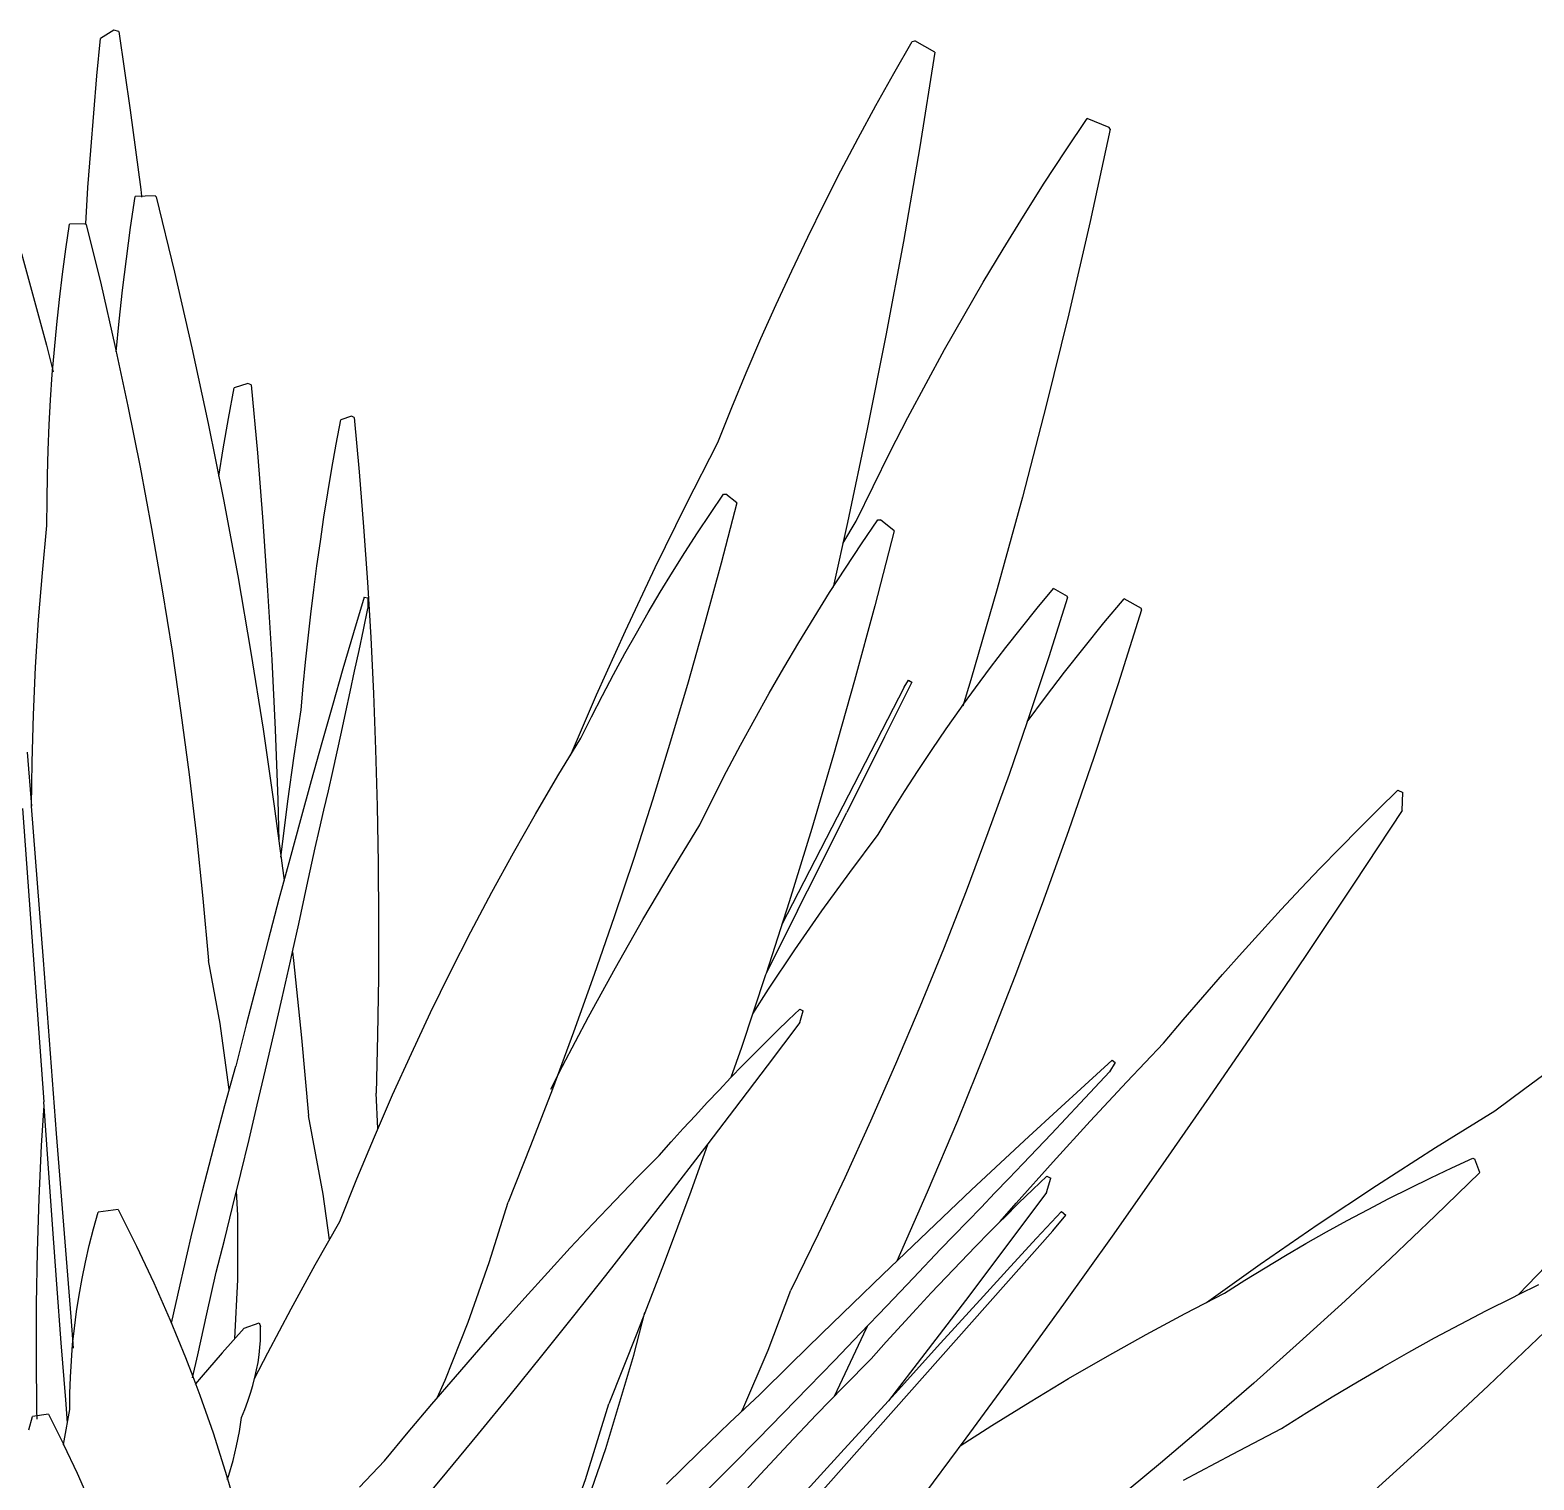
# Model space of a CAD drawing. Header units: metres. Extents: x 244.4 to 340.3, y -4.1 to 64.3.
# Drawn here: x 299.4045 to 299.7977, y 41.0747 to 41.4538 of the extents above; entities that cross this region are included whole.
import ezdxf

# ---------------------------------------------------------------- set-up
doc = ezdxf.new("R2010")
doc.units = ezdxf.units.M
doc.layers.add('Edges', color=7, linetype='Continuous')

msp = doc.modelspace()

# ---------------------------------------------------------------- linework, layer by layer
at = {"layer": 'Edges'}
for p, q in [((299.42643, 41.45377), (299.42293, 41.45154)), ((299.42772, 41.45342), (299.42643, 41.45377)), ((299.42772, 41.45342), (299.43067, 41.43286)), ((299.422, 41.44177), (299.42293, 41.45154)), ((299.63035, 41.44244), (299.63516, 41.45077)), ((299.63516, 41.45077), (299.63589, 41.45093)), ((299.64112, 41.44796), (299.63589, 41.45093)), ((299.64112, 41.44796), (299.63714, 41.42321)), ((299.42115, 41.43203), (299.422, 41.44177)), ((299.62564, 41.43403), (299.63035, 41.44244)), ((299.62103, 41.42555), (299.62564, 41.43403)), ((299.42037, 41.42231), (299.42115, 41.43203)), ((299.43067, 41.43286), (299.43344, 41.41211)), ((299.67522, 41.42224), (299.68088, 41.43068)), ((299.68665, 41.42831), (299.68088, 41.43068)), ((299.68694, 41.42785), (299.68169, 41.40371)), ((299.68694, 41.42785), (299.68665, 41.42831)), ((299.41966, 41.41263), (299.42037, 41.42231)), ((299.61653, 41.41699), (299.62103, 41.42555)), ((299.63714, 41.42321), (299.63287, 41.39854)), ((299.66968, 41.41373), (299.67522, 41.42224)), ((299.61214, 41.40836), (299.61653, 41.41699)), ((299.41907, 41.4031), (299.41966, 41.41263)), ((299.43082, 41.40215), (299.43203, 41.4103)), ((299.43727, 41.41044), (299.43203, 41.4103)), ((299.43344, 41.41211), (299.43365, 41.41034)), ((299.43365, 41.41034), (299.43368, 41.4101)), ((299.43747, 41.4102), (299.43727, 41.41044)), ((299.43747, 41.4102), (299.44227, 41.39051)), ((299.66424, 41.40516), (299.66968, 41.41373)), ((299.60784, 41.39965), (299.61214, 41.40836)), ((299.4139, 41.39646), (299.41487, 41.40299)), ((299.41907, 41.4031), (299.41487, 41.40299)), ((299.41903, 41.40299), (299.41907, 41.4031)), ((299.41903, 41.40291), (299.41903, 41.40299)), ((299.41922, 41.40291), (299.41907, 41.4031)), ((299.41922, 41.40291), (299.42307, 41.38714)), ((299.42971, 41.39399), (299.43082, 41.40215)), ((299.65892, 41.39653), (299.66424, 41.40516)), ((299.68169, 41.40371), (299.67611, 41.37963)), ((299.60366, 41.39087), (299.60784, 41.39965)), ((299.63287, 41.39854), (299.6283, 41.37395)), ((299.40232, 41.39536), (299.40879, 41.37141)), ((299.41301, 41.38992), (299.4139, 41.39646)), ((299.65372, 41.38784), (299.65892, 41.39653)), ((299.42871, 41.38582), (299.42971, 41.39399)), ((299.44227, 41.39051), (299.4468, 41.37074)), ((299.59958, 41.38203), (299.60366, 41.39087)), ((299.41221, 41.38338), (299.41301, 41.38992)), ((299.42307, 41.38714), (299.4267, 41.3713)), ((299.64863, 41.37908), (299.65372, 41.38784)), ((299.4115, 41.37683), (299.41221, 41.38338)), ((299.42782, 41.37764), (299.42871, 41.38582)), ((299.59561, 41.37311), (299.59958, 41.38203)), ((299.64365, 41.37027), (299.64863, 41.37908)), ((299.67611, 41.37963), (299.6702, 41.3556)), ((299.41087, 41.37027), (299.4115, 41.37683)), ((299.42706, 41.36966), (299.42782, 41.37764)), ((299.40879, 41.37141), (299.41057, 41.36445)), ((299.4267, 41.3713), (299.43012, 41.35542)), ((299.4468, 41.37074), (299.45107, 41.35091)), ((299.59174, 41.36413), (299.59561, 41.37311)), ((299.6283, 41.37395), (299.62344, 41.34945)), ((299.41033, 41.3637), (299.41087, 41.37027)), ((299.63879, 41.3614), (299.64365, 41.37027)), ((299.40988, 41.35714), (299.41033, 41.3637)), ((299.58798, 41.35509), (299.59174, 41.36413)), ((299.45644, 41.35227), (299.45792, 41.36024)), ((299.46142, 41.36136), (299.45792, 41.36024)), ((299.46235, 41.361), (299.46142, 41.36136)), ((299.46235, 41.361), (299.46397, 41.34321)), ((299.63406, 41.35248), (299.63879, 41.3614)), ((299.40952, 41.35057), (299.40988, 41.35714)), ((299.43012, 41.35542), (299.43332, 41.33948)), ((299.58434, 41.34599), (299.58798, 41.35509)), ((299.6702, 41.3556), (299.66397, 41.33163)), ((299.45107, 41.35091), (299.45507, 41.33102)), ((299.45504, 41.34431), (299.45644, 41.35227)), ((299.48457, 41.34552), (299.48575, 41.35191)), ((299.48855, 41.35281), (299.48575, 41.35191)), ((299.4893, 41.35252), (299.48855, 41.35281)), ((299.4893, 41.35252), (299.49059, 41.33827)), ((299.62944, 41.3435), (299.63406, 41.35248)), ((299.40924, 41.34399), (299.40952, 41.35057)), ((299.62344, 41.34945), (299.61828, 41.32505)), ((299.40905, 41.33742), (299.40924, 41.34399)), ((299.45384, 41.33713), (299.45504, 41.34431)), ((299.46397, 41.34321), (299.4654, 41.3253)), ((299.48344, 41.33915), (299.48457, 41.34552)), ((299.57604, 41.32973), (299.58434, 41.34599)), ((299.62494, 41.33448), (299.62944, 41.3435)), ((299.43332, 41.33948), (299.43631, 41.3235)), ((299.48238, 41.33278), (299.48344, 41.33915)), ((299.40895, 41.33085), (299.40905, 41.33742)), ((299.49059, 41.33827), (299.49174, 41.32392)), ((299.48137, 41.32642), (299.48238, 41.33278)), ((299.58241, 41.32743), (299.58583, 41.33244)), ((299.58583, 41.33244), (299.58644, 41.33247)), ((299.58931, 41.33015), (299.58644, 41.33247)), ((299.62056, 41.3254), (299.62494, 41.33448)), ((299.66397, 41.33163), (299.65741, 41.30772)), ((299.40894, 41.32428), (299.40895, 41.33085)), ((299.45507, 41.33102), (299.4588, 41.31106)), ((299.56798, 41.3133), (299.57604, 41.32973)), ((299.57905, 41.32235), (299.58241, 41.32743)), ((299.58931, 41.33015), (299.58523, 41.31445)), ((299.40775, 41.31192), (299.40894, 41.32428)), ((299.43631, 41.3235), (299.43908, 41.30747)), ((299.4654, 41.3253), (299.46664, 41.30728)), ((299.48042, 41.32008), (299.48137, 41.32642)), ((299.49174, 41.32392), (299.49274, 41.30948)), ((299.61828, 41.32505), (299.61449, 41.30814)), ((299.61705, 41.31957), (299.62056, 41.3254)), ((299.62189, 41.31944), (299.62616, 41.3257)), ((299.62616, 41.3257), (299.62692, 41.32574)), ((299.6305, 41.32284), (299.62692, 41.32574)), ((299.47953, 41.31374), (299.48042, 41.32008)), ((299.57575, 41.31723), (299.57905, 41.32235)), ((299.6177, 41.31311), (299.62189, 41.31944)), ((299.6305, 41.32284), (299.62541, 41.30324)), ((299.5725, 41.31204), (299.57575, 41.31723)), ((299.40676, 41.29956), (299.40775, 41.31192)), ((299.4787, 41.30742), (299.47953, 41.31374)), ((299.56018, 41.29671), (299.56798, 41.3133)), ((299.5693, 41.3068), (299.5725, 41.31204)), ((299.58523, 41.31445), (299.58099, 41.29883)), ((299.61357, 41.3067), (299.6177, 41.31311)), ((299.4588, 41.31106), (299.46226, 41.29105)), ((299.49274, 41.30948), (299.49359, 41.29496)), ((299.65741, 41.30772), (299.65053, 41.28389)), ((299.66788, 41.30267), (299.6721, 41.30775)), ((299.67574, 41.30567), (299.6721, 41.30775)), ((299.43908, 41.30747), (299.44164, 41.2914)), ((299.46664, 41.30728), (299.4677, 41.28914)), ((299.47792, 41.30111), (299.4787, 41.30742)), ((299.49185, 41.30548), (299.4891, 41.29623)), ((299.49185, 41.30548), (299.49284, 41.30534)), ((299.49284, 41.30534), (299.49281, 41.30252)), ((299.56616, 41.3015), (299.5693, 41.3068)), ((299.60951, 41.30023), (299.61357, 41.3067)), ((299.67578, 41.30543), (299.6709, 41.28994)), ((299.67578, 41.30543), (299.67574, 41.30567)), ((299.6853, 41.29877), (299.69056, 41.30511)), ((299.69511, 41.30252), (299.69056, 41.30511)), ((299.47721, 41.29482), (299.47792, 41.30111)), ((299.49167, 41.29701), (299.49281, 41.30252)), ((299.56308, 41.29615), (299.56616, 41.3015)), ((299.60553, 41.29369), (299.60951, 41.30023)), ((299.62541, 41.30324), (299.62012, 41.28374)), ((299.66374, 41.29754), (299.66788, 41.30267)), ((299.69516, 41.30221), (299.68906, 41.28288)), ((299.69516, 41.30221), (299.69511, 41.30252)), ((299.40598, 41.28718), (299.40676, 41.29956)), ((299.4891, 41.29623), (299.48634, 41.28681)), ((299.49053, 41.29156), (299.49167, 41.29701)), ((299.55263, 41.27995), (299.56018, 41.29671)), ((299.56006, 41.29075), (299.56308, 41.29615)), ((299.58099, 41.29883), (299.57658, 41.28329)), ((299.65966, 41.29235), (299.66374, 41.29754)), ((299.68012, 41.29236), (299.6853, 41.29877)), ((299.47655, 41.28854), (299.47721, 41.29482)), ((299.49359, 41.29496), (299.49429, 41.28035)), ((299.60161, 41.28708), (299.60553, 41.29369)), ((299.65566, 41.28712), (299.65966, 41.29235)), ((299.67503, 41.28589), (299.68012, 41.29236)), ((299.44164, 41.2914), (299.44398, 41.27529)), ((299.46226, 41.29105), (299.46545, 41.27099)), ((299.4677, 41.28914), (299.46858, 41.2709)), ((299.47595, 41.28228), (299.47655, 41.28854)), ((299.48939, 41.28615), (299.49053, 41.29156)), ((299.5571, 41.2853), (299.56006, 41.29075)), ((299.6709, 41.28994), (299.6658, 41.27452)), ((299.40541, 41.2748), (299.40598, 41.28718)), ((299.48634, 41.28681), (299.48358, 41.2772)), ((299.48824, 41.2808), (299.48939, 41.28615)), ((299.55419, 41.27979), (299.5571, 41.2853)), ((299.59776, 41.2804), (299.60161, 41.28708)), ((299.65172, 41.28183), (299.65566, 41.28712)), ((299.67004, 41.27935), (299.67503, 41.28589)), ((299.47541, 41.27604), (299.47595, 41.28228)), ((299.4871, 41.2755), (299.48824, 41.2808)), ((299.49429, 41.28035), (299.49484, 41.26565)), ((299.57658, 41.28329), (299.572, 41.26783)), ((299.59399, 41.27365), (299.59776, 41.2804)), ((299.63308, 41.282), (299.60104, 41.21981)), ((299.62012, 41.28374), (299.61461, 41.26434)), ((299.63506, 41.28332), (299.62793, 41.26897)), ((299.63308, 41.282), (299.63417, 41.28379)), ((299.63417, 41.28379), (299.63506, 41.28332)), ((299.65053, 41.28389), (299.64845, 41.27701)), ((299.6486, 41.27752), (299.65172, 41.28183)), ((299.68906, 41.28288), (299.6827, 41.26362)), ((299.48358, 41.2772), (299.4808, 41.26742)), ((299.54581, 41.26413), (299.55263, 41.27995)), ((299.55135, 41.27424), (299.55419, 41.27979)), ((299.64407, 41.27111), (299.64786, 41.2765)), ((299.64786, 41.2765), (299.6486, 41.27752)), ((299.66525, 41.27293), (299.67004, 41.27935)), ((299.40505, 41.26241), (299.40541, 41.2748)), ((299.44398, 41.27529), (299.4461, 41.25915)), ((299.47361, 41.26408), (299.47541, 41.27604)), ((299.48595, 41.27026), (299.4871, 41.2755)), ((299.54856, 41.26863), (299.55135, 41.27424)), ((299.59029, 41.26684), (299.59399, 41.27365)), ((299.66525, 41.27293), (299.6605, 41.25916)), ((299.6658, 41.27452), (299.66525, 41.27293)), ((299.46545, 41.27099), (299.46837, 41.25088)), ((299.46858, 41.2709), (299.46927, 41.25255)), ((299.4848, 41.26507), (299.48595, 41.27026)), ((299.54254, 41.25877), (299.54856, 41.26863)), ((299.62793, 41.26897), (299.61807, 41.2492)), ((299.64036, 41.26568), (299.64407, 41.27111)), ((299.40379, 41.26501), (299.40491, 41.25092)), ((299.4808, 41.26742), (299.47801, 41.25746)), ((299.48365, 41.25993), (299.4848, 41.26507)), ((299.49484, 41.26565), (299.49525, 41.25087)), ((299.572, 41.26783), (299.56726, 41.25245)), ((299.58666, 41.25997), (299.59029, 41.26684)), ((299.63672, 41.2602), (299.64036, 41.26568)), ((299.40491, 41.25092), (299.40505, 41.26241)), ((299.47195, 41.25215), (299.47361, 41.26408)), ((299.61461, 41.26434), (299.60889, 41.24504)), ((299.6827, 41.26362), (299.67608, 41.24445)), ((299.4461, 41.25915), (299.448, 41.24297)), ((299.47801, 41.25746), (299.47522, 41.24732)), ((299.48251, 41.25485), (299.48365, 41.25993)), ((299.53664, 41.24877), (299.54254, 41.25877)), ((299.58311, 41.25304), (299.58666, 41.25997)), ((299.63315, 41.25468), (299.63672, 41.2602)), ((299.6605, 41.25916), (299.65498, 41.24387)), ((299.46927, 41.25255), (299.46957, 41.24171)), ((299.48136, 41.24983), (299.48251, 41.25485)), ((299.57964, 41.24604), (299.58311, 41.25304)), ((299.62966, 41.24911), (299.63315, 41.25468)), ((299.75709, 41.25011), (299.76214, 41.25504)), ((299.76214, 41.25504), (299.76347, 41.25449)), ((299.76331, 41.24978), (299.76347, 41.25449)), ((299.40252, 41.25024), (299.40809, 41.17362)), ((299.40804, 41.21061), (299.40491, 41.25092)), ((299.46837, 41.25088), (299.47092, 41.23144)), ((299.47043, 41.24025), (299.47195, 41.25215)), ((299.48021, 41.24486), (299.48136, 41.24983)), ((299.49525, 41.25087), (299.49551, 41.23602)), ((299.53089, 41.23865), (299.53664, 41.24877)), ((299.56726, 41.25245), (299.56235, 41.23716)), ((299.6078, 41.22877), (299.61807, 41.2492)), ((299.62625, 41.2435), (299.62966, 41.24911)), ((299.76331, 41.24978), (299.75073, 41.23073)), ((299.75203, 41.24508), (299.75709, 41.25011)), ((299.47522, 41.24732), (299.47241, 41.23701)), ((299.47906, 41.23996), (299.48021, 41.24486)), ((299.57211, 41.23372), (299.57964, 41.24604)), ((299.60889, 41.24504), (299.60297, 41.22584)), ((299.74696, 41.23993), (299.75203, 41.24508)), ((299.448, 41.24297), (299.44968, 41.22676)), ((299.61883, 41.23355), (299.62625, 41.2435)), ((299.65498, 41.24387), (299.64926, 41.22865)), ((299.67608, 41.24445), (299.66919, 41.22536)), ((299.47241, 41.23701), (299.4696, 41.22653)), ((299.47012, 41.23755), (299.47043, 41.24025)), ((299.47691, 41.22996), (299.47906, 41.23996)), ((299.52527, 41.2284), (299.53089, 41.23865)), ((299.56235, 41.23716), (299.55728, 41.22196)), ((299.74187, 41.23468), (299.74696, 41.23993)), ((299.49551, 41.23602), (299.49562, 41.22109)), ((299.56475, 41.22124), (299.57211, 41.23372)), ((299.61158, 41.22348), (299.61883, 41.23355)), ((299.73678, 41.22932), (299.74187, 41.23468)), ((299.47475, 41.2201), (299.47691, 41.22996)), ((299.73168, 41.22385), (299.73678, 41.22932)), ((299.75073, 41.23073), (299.73812, 41.21188)), ((299.44968, 41.22676), (299.45115, 41.21052)), ((299.4696, 41.22653), (299.46679, 41.21588)), ((299.51979, 41.21803), (299.52527, 41.2284)), ((299.60297, 41.22584), (299.59696, 41.2071)), ((299.60518, 41.22357), (299.6078, 41.22877)), ((299.64926, 41.22865), (299.64332, 41.2135)), ((299.66919, 41.22536), (299.66205, 41.20636)), ((299.49562, 41.22109), (299.49558, 41.20609)), ((299.55728, 41.22196), (299.55204, 41.20685)), ((299.55757, 41.2086), (299.56475, 41.22124)), ((299.60518, 41.22357), (299.59696, 41.2071)), ((299.6045, 41.21329), (299.61158, 41.22348)), ((299.72656, 41.21828), (299.73168, 41.22385)), ((299.47312, 41.21278), (299.47475, 41.2201)), ((299.51445, 41.20754), (299.51979, 41.21803)), ((299.72144, 41.21261), (299.72656, 41.21828)), ((299.46679, 41.21588), (299.46397, 41.20506)), ((299.5976, 41.203), (299.6045, 41.21329)), ((299.64332, 41.2135), (299.63718, 41.19844)), ((299.41143, 41.16529), (299.40804, 41.21061)), ((299.4542, 41.19404), (299.45115, 41.21052)), ((299.47042, 41.20075), (299.47258, 41.21036)), ((299.47258, 41.21036), (299.47312, 41.21278)), ((299.47312, 41.21278), (299.47339, 41.21052)), ((299.47339, 41.21052), (299.47549, 41.19029)), ((299.71632, 41.20683), (299.72144, 41.21261)), ((299.73812, 41.21188), (299.72549, 41.19323)), ((299.49558, 41.20609), (299.49539, 41.19101)), ((299.50926, 41.19694), (299.51445, 41.20754)), ((299.55204, 41.20685), (299.54665, 41.19183)), ((299.55055, 41.19581), (299.55757, 41.2086)), ((299.59685, 41.20675), (299.59052, 41.18777)), ((299.59696, 41.2071), (299.59685, 41.20675)), ((299.66205, 41.20636), (299.65464, 41.18745)), ((299.71119, 41.20096), (299.71632, 41.20683)), ((299.46397, 41.20506), (299.46114, 41.19408)), ((299.59346, 41.1966), (299.5976, 41.203)), ((299.46826, 41.19128), (299.47042, 41.20075)), ((299.60285, 41.19501), (299.6058, 41.19783)), ((299.6058, 41.19783), (299.60665, 41.19736)), ((299.63718, 41.19844), (299.63084, 41.18344)), ((299.70605, 41.19498), (299.71119, 41.20096)), ((299.4565, 41.17742), (299.4542, 41.19404)), ((299.46114, 41.19408), (299.4583, 41.18294)), ((299.50421, 41.18622), (299.50926, 41.19694)), ((299.54371, 41.18287), (299.55055, 41.19581)), ((299.60575, 41.19436), (299.59723, 41.18301)), ((299.59988, 41.19212), (299.60285, 41.19501)), ((299.60575, 41.19436), (299.60665, 41.19736)), ((299.70091, 41.18891), (299.70605, 41.19498)), ((299.4661, 41.18195), (299.46826, 41.19128)), ((299.47549, 41.19029), (299.47732, 41.17002)), ((299.49539, 41.19101), (299.49505, 41.17587)), ((299.54665, 41.19183), (299.54109, 41.17691)), ((299.59689, 41.18917), (299.59988, 41.19212)), ((299.72549, 41.19323), (299.71282, 41.17477)), ((299.49931, 41.1754), (299.50421, 41.18622)), ((299.59052, 41.18777), (299.58779, 41.17991)), ((299.59084, 41.18305), (299.59388, 41.18614)), ((299.59388, 41.18614), (299.59689, 41.18917)), ((299.65464, 41.18745), (299.64698, 41.16864)), ((299.69131, 41.17882), (299.70091, 41.18891)), ((299.45543, 41.17265), (299.4583, 41.18294)), ((299.46394, 41.17276), (299.4661, 41.18195)), ((299.54067, 41.17689), (299.54371, 41.18287)), ((299.58779, 41.17991), (299.59084, 41.18305)), ((299.59723, 41.18301), (299.58873, 41.17178)), ((299.63084, 41.18344), (299.62429, 41.16854)), ((299.68743, 41.18446), (299.68029, 41.17798)), ((299.6882, 41.18384), (299.68672, 41.18143)), ((299.68743, 41.18446), (299.6882, 41.18384)), ((299.79536, 41.1771), (299.80325, 41.18289)), ((299.5847, 41.17667), (299.58779, 41.17991)), ((299.68029, 41.17798), (299.67304, 41.17134)), ((299.68169, 41.16849), (299.69131, 41.17882)), ((299.68289, 41.17731), (299.68672, 41.18143)), ((299.45656, 41.1767), (299.4565, 41.17742)), ((299.49455, 41.16446), (299.49931, 41.1754)), ((299.49549, 41.16662), (299.49505, 41.17587)), ((299.54109, 41.17691), (299.53538, 41.16209)), ((299.58159, 41.17338), (299.5847, 41.17667)), ((299.67909, 41.17324), (299.68289, 41.17731)), ((299.71282, 41.17477), (299.70014, 41.15652)), ((299.78752, 41.1712), (299.79536, 41.1771)), ((299.40753, 41.16215), (299.40816, 41.17261)), ((299.40922, 41.15742), (299.40809, 41.17362)), ((299.45253, 41.16176), (299.45543, 41.17265)), ((299.46178, 41.16372), (299.46394, 41.17276)), ((299.48113, 41.14945), (299.47732, 41.17002)), ((299.57532, 41.16661), (299.57847, 41.17003)), ((299.57847, 41.17003), (299.58159, 41.17338)), ((299.58873, 41.17178), (299.58172, 41.1626)), ((299.67304, 41.17134), (299.6657, 41.16456)), ((299.67531, 41.16921), (299.67909, 41.17324)), ((299.772, 41.1616), (299.78752, 41.1712)), ((299.57216, 41.16313), (299.57532, 41.16661)), ((299.62429, 41.16854), (299.61753, 41.15371)), ((299.64698, 41.16864), (299.63905, 41.14993)), ((299.67156, 41.16523), (299.67531, 41.16921)), ((299.67205, 41.15791), (299.68169, 41.16849)), ((299.4069, 41.14832), (299.40753, 41.16215)), ((299.41522, 41.11741), (299.41143, 41.16529)), ((299.45962, 41.15481), (299.46178, 41.16372)), ((299.48994, 41.15343), (299.49455, 41.16446)), ((299.56898, 41.15958), (299.57216, 41.16313)), ((299.58172, 41.1626), (299.57725, 41.15016)), ((299.58172, 41.1626), (299.58025, 41.16069)), ((299.6657, 41.16456), (299.65825, 41.15763)), ((299.66783, 41.16129), (299.67156, 41.16523)), ((299.44961, 41.15029), (299.45253, 41.16176)), ((299.53538, 41.16209), (299.5295, 41.14738)), ((299.56326, 41.15377), (299.56898, 41.15958)), ((299.58025, 41.16069), (299.5718, 41.14972)), ((299.66413, 41.15739), (299.66783, 41.16129)), ((299.7566, 41.15172), (299.772, 41.1616)), ((299.77626, 41.15632), (299.78178, 41.15884)), ((299.78178, 41.15884), (299.78232, 41.15856)), ((299.78357, 41.15508), (299.78232, 41.15856)), ((299.41036, 41.1415), (299.40922, 41.15742)), ((299.45747, 41.14606), (299.45962, 41.15481)), ((299.65825, 41.15763), (299.65071, 41.15056)), ((299.66046, 41.15355), (299.66413, 41.15739)), ((299.6624, 41.14709), (299.67205, 41.15791)), ((299.70014, 41.15652), (299.68743, 41.13848)), ((299.77076, 41.15373), (299.77626, 41.15632)), ((299.78357, 41.15508), (299.77195, 41.14377)), ((299.48548, 41.14229), (299.48994, 41.15343)), ((299.55748, 41.14779), (299.56326, 41.15377)), ((299.61753, 41.15371), (299.61058, 41.13897)), ((299.65071, 41.15056), (299.64307, 41.14333)), ((299.65682, 41.14975), (299.66046, 41.15355)), ((299.66301, 41.14705), (299.66671, 41.15065)), ((299.66671, 41.15065), (299.67039, 41.15417)), ((299.67033, 41.14984), (299.67145, 41.15359)), ((299.67039, 41.15417), (299.67145, 41.15359)), ((299.74133, 41.14156), (299.7566, 41.15172)), ((299.75981, 41.1483), (299.76527, 41.15105)), ((299.76527, 41.15105), (299.77076, 41.15373)), ((299.40647, 41.13448), (299.4069, 41.14832)), ((299.44668, 41.13826), (299.44961, 41.15029)), ((299.4588, 41.14389), (299.4585, 41.15028)), ((299.48278, 41.1375), (299.48113, 41.14945)), ((299.52459, 41.13154), (299.5295, 41.14738)), ((299.55166, 41.14167), (299.55748, 41.14779)), ((299.5718, 41.14972), (299.56337, 41.13888)), ((299.57725, 41.15016), (299.57031, 41.13153)), ((299.63905, 41.14993), (299.63117, 41.13197)), ((299.65321, 41.146), (299.65682, 41.14975)), ((299.65817, 41.14226), (299.6624, 41.14709)), ((299.65927, 41.14336), (299.66301, 41.14705)), ((299.67033, 41.14984), (299.65969, 41.13567)), ((299.75436, 41.14547), (299.75981, 41.1483)), ((299.42112, 41.14039), (299.42234, 41.14474)), ((299.42757, 41.14545), (299.42234, 41.14474)), ((299.42757, 41.14545), (299.43237, 41.13588)), ((299.45532, 41.13746), (299.45747, 41.14606)), ((299.4588, 41.12704), (299.4588, 41.14389)), ((299.64307, 41.14333), (299.63533, 41.13597)), ((299.64962, 41.1423), (299.65321, 41.146)), ((299.65817, 41.14226), (299.65927, 41.14336)), ((299.67419, 41.14493), (299.6677, 41.1379)), ((299.67197, 41.13984), (299.67536, 41.14393)), ((299.67419, 41.14493), (299.67536, 41.14393)), ((299.74353, 41.13959), (299.74893, 41.14257)), ((299.74893, 41.14257), (299.75436, 41.14547)), ((299.77195, 41.14377), (299.76023, 41.1326)), ((299.41151, 41.12588), (299.41036, 41.1415)), ((299.42001, 41.13604), (299.42112, 41.14039)), ((299.47908, 41.13095), (299.48548, 41.14229)), ((299.54578, 41.13538), (299.55166, 41.14167)), ((299.56337, 41.13888), (299.55497, 41.12818)), ((299.61058, 41.13897), (299.60342, 41.12433)), ((299.60908, 41.06897), (299.67197, 41.13984)), ((299.64255, 41.13504), (299.64607, 41.13864)), ((299.64607, 41.13864), (299.64962, 41.1423)), ((299.65171, 41.13572), (299.65551, 41.13958)), ((299.65551, 41.13958), (299.65817, 41.14226)), ((299.72619, 41.13114), (299.74133, 41.14156)), ((299.73814, 41.13653), (299.74353, 41.13959)), ((299.41901, 41.1317), (299.42001, 41.13604)), ((299.43237, 41.13588), (299.43691, 41.12624)), ((299.44374, 41.1257), (299.44668, 41.13826)), ((299.45317, 41.12901), (299.45532, 41.13746)), ((299.53986, 41.12895), (299.54578, 41.13538)), ((299.63533, 41.13597), (299.6275, 41.12846)), ((299.63552, 41.12761), (299.64255, 41.13504)), ((299.64789, 41.13178), (299.65171, 41.13572)), ((299.65969, 41.13567), (299.64908, 41.12165)), ((299.6677, 41.1379), (299.66091, 41.13051)), ((299.68743, 41.13848), (299.6747, 41.12065)), ((299.73278, 41.1334), (299.73814, 41.13653)), ((299.80571, 41.13571), (299.79371, 41.12321)), ((299.40622, 41.12065), (299.40647, 41.13448)), ((299.41812, 41.12737), (299.41901, 41.1317)), ((299.47281, 41.1195), (299.47908, 41.13095)), ((299.51911, 41.11602), (299.52459, 41.13154)), ((299.57031, 41.13153), (299.56317, 41.11303)), ((299.64404, 41.12776), (299.64789, 41.13178)), ((299.71216, 41.12114), (299.72619, 41.13114)), ((299.72745, 41.1302), (299.73278, 41.1334)), ((299.76023, 41.1326), (299.7484, 41.12159)), ((299.41734, 41.12305), (299.41812, 41.12737)), ((299.45076, 41.11816), (299.45317, 41.12901)), ((299.4581, 41.11173), (299.4588, 41.12704)), ((299.53389, 41.12236), (299.53986, 41.12895)), ((299.55497, 41.12818), (299.5466, 41.11762)), ((299.6275, 41.12846), (299.61957, 41.12081)), ((299.62856, 41.12029), (299.63552, 41.12761)), ((299.64017, 41.12365), (299.64404, 41.12776)), ((299.66091, 41.13051), (299.65381, 41.12276)), ((299.71685, 41.12357), (299.72214, 41.12692)), ((299.72214, 41.12692), (299.72745, 41.1302)), ((299.41267, 41.11059), (299.41151, 41.12588)), ((299.41667, 41.11874), (299.41734, 41.12305)), ((299.43691, 41.12624), (299.44117, 41.11652)), ((299.44149, 41.11574), (299.44374, 41.1257)), ((299.5975, 41.10865), (299.60342, 41.12433)), ((299.63627, 41.11946), (299.64017, 41.12365)), ((299.70658, 41.11825), (299.71685, 41.12357)), ((299.79218, 41.12246), (299.79371, 41.12321)), ((299.79371, 41.12321), (299.79902, 41.1258)), ((299.40617, 41.10682), (299.40622, 41.12065)), ((299.46667, 41.10793), (299.47281, 41.1195)), ((299.52788, 41.11562), (299.53389, 41.12236)), ((299.61957, 41.12081), (299.61156, 41.11302)), ((299.62167, 41.11308), (299.62856, 41.12029)), ((299.63234, 41.11519), (299.63627, 41.11946)), ((299.64908, 41.12165), (299.6385, 41.1078)), ((299.6426, 41.11046), (299.65381, 41.12276)), ((299.6747, 41.12065), (299.66195, 41.10303)), ((299.7484, 41.12159), (299.73648, 41.11074)), ((299.77855, 41.11549), (299.78535, 41.11902)), ((299.78535, 41.11902), (299.79218, 41.12246)), ((299.41586, 41.10921), (299.41522, 41.11741)), ((299.4161, 41.11444), (299.41667, 41.11874)), ((299.44117, 41.11652), (299.44517, 41.10675)), ((299.44834, 41.10744), (299.45076, 41.11816)), ((299.46048, 41.11441), (299.46438, 41.11577)), ((299.46438, 41.11577), (299.46475, 41.11487)), ((299.51307, 41.10084), (299.51911, 41.11602)), ((299.52182, 41.10873), (299.52788, 41.11562)), ((299.5466, 41.11762), (299.53825, 41.10719)), ((299.56241, 41.10732), (299.56527, 41.11848)), ((299.6284, 41.11085), (299.63234, 41.11519)), ((299.69636, 41.11275), (299.70658, 41.11825)), ((299.77178, 41.11187), (299.77855, 41.11549)), ((299.41565, 41.11015), (299.4161, 41.11444)), ((299.46048, 41.11441), (299.45478, 41.10797)), ((299.46462, 41.10933), (299.46475, 41.11121)), ((299.46479, 41.11306), (299.46475, 41.11487)), ((299.46475, 41.11121), (299.46479, 41.11306)), ((299.56317, 41.11303), (299.55584, 41.09466)), ((299.61156, 41.11302), (299.60345, 41.10509)), ((299.62244, 41.11281), (299.61478, 41.09658)), ((299.61485, 41.10599), (299.62167, 41.11308)), ((299.62339, 41.11488), (299.62244, 41.11281)), ((299.6862, 41.10708), (299.69636, 41.11275)), ((299.76503, 41.10815), (299.77178, 41.11187)), ((299.80051, 41.11336), (299.78588, 41.09943)), ((299.41383, 41.09567), (299.41267, 41.11059)), ((299.41531, 41.10588), (299.41565, 41.11015)), ((299.44698, 41.10145), (299.44834, 41.10744)), ((299.45478, 41.10797), (299.44927, 41.10158)), ((299.46323, 41.10126), (299.46667, 41.10793)), ((299.46412, 41.10547), (299.46441, 41.10741)), ((299.46441, 41.10741), (299.46462, 41.10933)), ((299.51572, 41.1017), (299.52182, 41.10873)), ((299.53825, 41.10719), (299.52994, 41.0969)), ((299.55505, 41.08296), (299.56241, 41.10732)), ((299.59085, 41.09324), (299.5975, 41.10865)), ((299.62442, 41.10642), (299.6284, 41.11085)), ((299.6385, 41.1078), (299.62896, 41.09543)), ((299.6426, 41.11046), (299.63074, 41.09737)), ((299.67608, 41.10122), (299.6862, 41.10708)), ((299.73648, 41.11074), (299.72446, 41.10004)), ((299.75831, 41.10433), (299.76503, 41.10815)), ((299.4063, 41.09299), (299.40617, 41.10682)), ((299.41507, 41.10161), (299.41531, 41.10588)), ((299.44517, 41.10675), (299.44705, 41.10179)), ((299.46329, 41.10149), (299.46375, 41.1035)), ((299.46375, 41.1035), (299.46412, 41.10547)), ((299.60345, 41.10509), (299.59525, 41.09702)), ((299.60809, 41.09901), (299.61485, 41.10599)), ((299.61728, 41.09916), (299.62442, 41.10642)), ((299.75162, 41.10042), (299.75831, 41.10433)), ((299.41495, 41.09737), (299.41507, 41.10161)), ((299.44705, 41.10179), (299.4489, 41.09691)), ((299.4478, 41.09982), (299.44766, 41.09965)), ((299.44927, 41.10158), (299.4478, 41.09982)), ((299.46213, 41.0974), (299.46275, 41.09946)), ((299.46275, 41.09946), (299.46323, 41.10126)), ((299.46323, 41.10126), (299.46329, 41.10149)), ((299.50959, 41.09453), (299.51572, 41.1017)), ((299.511, 41.09618), (299.51307, 41.10084)), ((299.66195, 41.10303), (299.64919, 41.08563)), ((299.66602, 41.09519), (299.67608, 41.10122)), ((299.72446, 41.10004), (299.71234, 41.08951)), ((299.74495, 41.09642), (299.75162, 41.10042)), ((299.78588, 41.09943), (299.77112, 41.08568)), ((299.4143, 41.0897), (299.41383, 41.09567)), ((299.41493, 41.09313), (299.41495, 41.09737)), ((299.4489, 41.09691), (299.45236, 41.08701)), ((299.46065, 41.09318), (299.46143, 41.09531)), ((299.46143, 41.09531), (299.46213, 41.0974)), ((299.52994, 41.0969), (299.52167, 41.08676)), ((299.58747, 41.08971), (299.59525, 41.09702)), ((299.60141, 41.09215), (299.60809, 41.09901)), ((299.61007, 41.09171), (299.61728, 41.09916)), ((299.61735, 41.08275), (299.62896, 41.09543)), ((299.62896, 41.09543), (299.63074, 41.09737)), ((299.73832, 41.09233), (299.74495, 41.09642)), ((299.40937, 41.09189), (299.40518, 41.09132)), ((299.40636, 41.0906), (299.4063, 41.09299)), ((299.40937, 41.09189), (299.41321, 41.08422)), ((299.41344, 41.08499), (299.41493, 41.09313)), ((299.45978, 41.09104), (299.46065, 41.09318)), ((299.50341, 41.08721), (299.50959, 41.09453)), ((299.54971, 41.07489), (299.55584, 41.09466)), ((299.59053, 41.09259), (299.59085, 41.09324)), ((299.5948, 41.08541), (299.60141, 41.09215)), ((299.6028, 41.08406), (299.61007, 41.09171)), ((299.65603, 41.08898), (299.66602, 41.09519)), ((299.73172, 41.08815), (299.73832, 41.09233)), ((299.4042, 41.08783), (299.40518, 41.09132)), ((299.45925, 41.08738), (299.45978, 41.09104)), ((299.57934, 41.0819), (299.58747, 41.08971)), ((299.64772, 41.08365), (299.65603, 41.08898)), ((299.71234, 41.08951), (299.70012, 41.07913)), ((299.71891, 41.08151), (299.73172, 41.08815)), ((299.41321, 41.08422), (299.4133, 41.08404)), ((299.41327, 41.0839), (299.4133, 41.08404)), ((299.4133, 41.08404), (299.41344, 41.08499)), ((299.4133, 41.08404), (299.41685, 41.07649)), ((299.45236, 41.08701), (299.45555, 41.07705)), ((299.45759, 41.07985), (299.45852, 41.08365)), ((299.45852, 41.08365), (299.45925, 41.08738)), ((299.4972, 41.07976), (299.50341, 41.08721)), ((299.52167, 41.08676), (299.51343, 41.07675)), ((299.58827, 41.07879), (299.5948, 41.08541)), ((299.59547, 41.07621), (299.6028, 41.08406)), ((299.64919, 41.08563), (299.63641, 41.06844)), ((299.77112, 41.08568), (299.75623, 41.07213)), ((299.45647, 41.07598), (299.45759, 41.07985)), ((299.49068, 41.07287), (299.4972, 41.07976)), ((299.5467, 41.05907), (299.55505, 41.08296)), ((299.57091, 41.0736), (299.57934, 41.0819)), ((299.61735, 41.08275), (299.60326, 41.06728)), ((299.70615, 41.07465), (299.71891, 41.08151)), ((299.41685, 41.07649), (299.42027, 41.06872)), ((299.45555, 41.07705), (299.45615, 41.07501)), ((299.45615, 41.07501), (299.45647, 41.07598)), ((299.51343, 41.07675), (299.50522, 41.06689)), ((299.58181, 41.07229), (299.58827, 41.07879)), ((299.58807, 41.06817), (299.59547, 41.07621)), ((299.70012, 41.07913), (299.68782, 41.06892)), ((299.45609, 41.07483), (299.45615, 41.07501)), ((299.45615, 41.07501), (299.45847, 41.06703)), ((299.54287, 41.05551), (299.54971, 41.07489))]:
    msp.add_line(p, q, dxfattribs=at)

doc.saveas('drawing.dxf')
